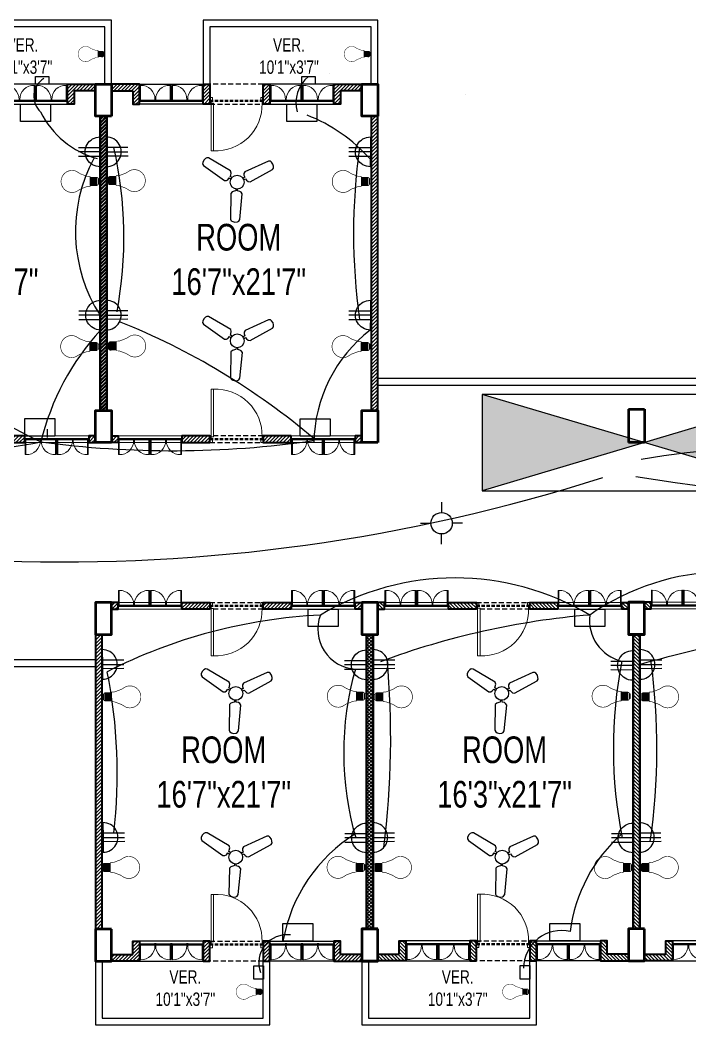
# Model space of a CAD drawing. Header units: inches. Extents: x -20263 to 10253, y -4567 to 3195.
# Drawn here: x -6129 to -5626, y -1545 to -791 of the extents above; entities that cross this region are included whole.
import ezdxf

# ---------------------------------------------------------------- set-up
doc = ezdxf.new("R2010")
doc.units = ezdxf.units.IN
doc.header["$MEASUREMENT"] = 0
doc.linetypes.add('DASHED2', pattern=[0.375, 0.25, -0.125])
for name, color, linetype, lineweight in [('A-TEXT', 7, 'Continuous', 5), ('ar-DOOR-WOOD', 44, 'Continuous', 0), ('column', 1, 'Continuous', 50), ("ele legend-8'", 53, 'Continuous', 25), ('Main Wall', 250, 'Continuous', 13), ('WALL_SEC_', 170, 'Continuous', 25)]:
    doc.layers.add(name, color=color, linetype=linetype, lineweight=lineweight)
doc.layers.add('conduit', color=160, linetype='Continuous')
doc.layers.add('hatch brick', color=32, linetype='Continuous', lineweight=0, transparency=0.4)
doc.styles.add('SIMPLE', font='romantic.ttf')
doc.styles.get("Standard").update_dxf_attribs({"font": 'arial.ttf'})
doc.dimstyles.get("Standard").update_dxf_attribs({"dimtxt": 0.18, "dimasz": 0.18, "dimexe": 0.18, "dimexo": 0.0625, "dimgap": 0.09, "dimtad": 0, "dimtih": 1, "dimtoh": 1, "dimdec": 4, "dimzin": 0, "dimdsep": 46, "dimtxsty": 'Standard', "dimcen": 0.09, "dimadec": 0, "dimazin": 0, "dimtfac": 1, "dimtdec": 4, "dimtofl": 0, "dimtmove": 0, "dimatfit": 3, "dimfxl": 1, "dimtolj": 1, "dimtzin": 0, "dimarcsym": 0})
pattern_1 = [(45, (-61064.2035, -20186.9232), (-1.325825215, 1.325825215), [])]
pattern_2 = [(45, (-1504362.0648, -134073.2052), (-1.3258252147, 1.3258252147), [])]

# ---------------------------------------------------------------- blocks, each defined once
blk = doc.blocks.new('DOOR_45')
at = {"layer": 'ar-DOOR-WOOD'}
for p, q in [((-11008.75, 15426.44), (-11008.75, 15424.44)), ((-10968.75, 15426.44), (-11008.75, 15426.44)), ((-10968.75, 15427.44), (-10963.75, 15427.44)), ((-10968.75, 15427.44), (-10968.75, 15426.44)), ((-10968.75, 15424.44), (-10968.75, 15426.44)), ((-10968.75, 15426.44), (-10966.75, 15426.44)), ((-10966.75, 15426.44), (-10966.75, 15425.44)), ((-10963.75, 15427.44), (-10963.75, 15425.44)), ((-11008.75, 15424.44), (-10968.75, 15424.44)), ((-10966.75, 15425.44), (-10963.75, 15425.44)), ((-10968.75, 15382.44), (-10968.75, 15383.44)), ((-10968.75, 15383.44), (-10966.75, 15383.44)), ((-10966.75, 15384.44), (-10963.75, 15384.44)), ((-10966.75, 15383.44), (-10966.75, 15384.44)), ((-10963.75, 15382.44), (-10963.75, 15384.44)), ((-10968.75, 15382.44), (-10963.75, 15382.44))]:
    blk.add_line(p, q, dxfattribs=at)
for points in [[(-10968.75, 15426.44), (-11008.75, 15426.44), (-11008.75, 15424.44), (-10968.75, 15424.44)], [(-10963.75, 15427.44), (-10968.75, 15427.44), (-10968.75, 15426.44), (-10966.75, 15426.44), (-10966.75, 15425.44), (-10963.75, 15425.44)], [(-10968.75, 15383.44), (-10968.75, 15382.44), (-10963.75, 15382.44), (-10963.75, 15384.44), (-10966.75, 15384.44), (-10966.75, 15383.44)]]:
    blk.add_lwpolyline(points, close=True, dxfattribs=at)
blk.add_arc((-10969.89, 15422.35), 38.92, 176.90834, 271.67702, dxfattribs=at)
blk = doc.blocks.new('DOOR_40')
at = {"layer": 'ar-DOOR-WOOD'}
for p, q in [((-11029.1, 15421.4), (-11064.1, 15421.4)), ((-11064.1, 15421.4), (-11064.1, 15419.4)), ((-11064.1, 15419.4), (-11029.1, 15419.4)), ((-11029.1, 15422.4), (-11024.1, 15422.4)), ((-11029.1, 15422.4), (-11029.1, 15421.4)), ((-11029.1, 15419.4), (-11029.1, 15421.4)), ((-11029.1, 15421.4), (-11027.1, 15421.4)), ((-11027.1, 15421.4), (-11027.1, 15420.4)), ((-11027.1, 15420.4), (-11024.1, 15420.4)), ((-11024.1, 15422.4), (-11024.1, 15420.4)), ((-11029.1, 15383.4), (-11027.1, 15383.4)), ((-11029.1, 15382.4), (-11029.1, 15383.4)), ((-11029.1, 15382.4), (-11024.1, 15382.4)), ((-11027.1, 15383.4), (-11027.1, 15384.4)), ((-11027.1, 15384.4), (-11024.1, 15384.4)), ((-11024.1, 15382.4), (-11024.1, 15384.4))]:
    blk.add_line(p, q, dxfattribs=at)
blk.add_arc((-11029.4, 15418.2), 34.8, 178.03, 270.3561, dxfattribs=at)
blk = doc.blocks.new('room 1')
h = blk.add_hatch()
h.set_pattern_fill('ANSI31', color=256, scale=15)
h.paths.add_polyline_path([(1498318.01, 133229.01), (1498318.01, 133219.01), (1498323.01, 133219.01), (1498323.01, 133234.01), (1498302.01, 133234.01), (1498302.01, 133229.01), (1498302.01, 133229.01)])
h = blk.add_hatch()
h.set_pattern_fill('ANSI31', color=256, scale=15)
h.paths.add_polyline_path([(1498474.01, 133229.01), (1498474.01, 133219.01), (1498469.01, 133219.01), (1498469.01, 133234.01), (1498490.01, 133234.01), (1498490.01, 133229.01), (1498490.01, 133229.01)])
at = {"layer": 'hatch brick'}
h = blk.add_hatch(dxfattribs=at)
h.set_pattern_fill('ANSI31', color=256, scale=15)
h.set_pattern_definition([(45, (69, 2), (-1.3258252147, 1.3258252147), [])])
h.paths.add_polyline_path([(1498376.01, 133234.01), (1498376.01, 133219.01), (1498376.01, 133219.01), (1498371.01, 133219.01), (1498371.01, 133234.01)])
h = blk.add_hatch(dxfattribs=at)
h.set_pattern_fill('ANSI31', color=256, scale=15)
h.set_pattern_definition([(45, (114, 2), (-1.3258252147, 1.3258252147), [])])
h.paths.add_polyline_path([(1498421.01, 133234.01), (1498421.01, 133219.01), (1498421.01, 133219.01), (1498416.01, 133219.01), (1498416.01, 133234.01)])
h = blk.add_hatch(dxfattribs=at)
h.set_pattern_fill('ANSI31', color=256, scale=15)
h.paths.add_polyline_path([(1498298.51, 132989.01), (1498293.51, 132989.01), (1498293.51, 133210.01), (1498298.51, 133210.01)])
h = blk.add_hatch(dxfattribs=at)
h.set_pattern_fill('ANSI31', color=256, scale=15)
h.paths.add_polyline_path([(1498493.51, 132989.01), (1498498.51, 132989.01), (1498498.51, 133210.01), (1498493.51, 133210.01)])
h = blk.add_hatch(dxfattribs=at)
h.set_pattern_fill('ANSI31', color=256, scale=15)
h.set_pattern_definition([(45, (-14.5, 0), (-1.3258252147, 1.3258252147), [])])
h.paths.add_polyline_path([(1498302.01, 132970.01), (1498307.01, 132970.01), (1498307.01, 132965.01), (1498302.01, 132965.01)])
h = blk.add_hatch(dxfattribs=at)
h.set_pattern_fill('ANSI31', color=256, scale=15)
h.set_pattern_definition([(45, (-5, -252), (-1.3258252147, 1.3258252147), [])])
h.paths.add_polyline_path([(1498376.01, 132970.01), (1498355.01, 132970.01), (1498355.01, 132965.01), (1498376.01, 132965.01)])
h = blk.add_hatch(dxfattribs=at)
h.set_pattern_fill('ANSI31', color=256, scale=15)
h.set_pattern_definition([(45, (1.2113, 4e-09), (-1.3258252147, 1.3258252147), [])])
h.paths.add_polyline_path([(1498437.01, 132970.01), (1498416.01, 132970.01), (1498416.01, 132965.01), (1498437.01, 132965.01)])
h = blk.add_hatch(dxfattribs=at)
h.set_pattern_fill('ANSI31', color=256, scale=15)
h.paths.add_polyline_path([(1498490.01, 132970.01), (1498485.01, 132970.01), (1498485.01, 132965.01), (1498490.01, 132965.01)])
for points in [[(1498323.01, 133234.01), (1498371.01, 133234.01), (1498371.01, 133219.01), (1498323.01, 133219.01)], [(1498469.01, 133234.01), (1498421.01, 133234.01), (1498421.01, 133219.01), (1498469.01, 133219.01)]]:
    blk.add_lwpolyline(points, close=True)
at = {"linetype": 'DASHED2', "ltscale": 15}
for points in [[(1498376.01, 133219.01), (1498416.01, 133219.01), (1498416.01, 133234.01), (1498376.01, 133234.01)], [(1498376.01, 132965.01), (1498416.01, 132965.01), (1498416.01, 132970.01), (1498376.01, 132970.01)]]:
    blk.add_lwpolyline(points, close=True, dxfattribs=at)
at = {"layer": 'Main Wall', "color": 1, "lineweight": 50}
for points in [[(1498302.01, 133210.01), (1498290.01, 133210.01), (1498290.01, 133234.01), (1498302.01, 133234.01), (1498302.01, 133210.01)], [(1498502.01, 133210.01), (1498490.01, 133210.01), (1498490.01, 133234.01), (1498502.01, 133234.01), (1498502.01, 133210.01)], [(1498302.01, 132965.01), (1498290.01, 132965.01), (1498290.01, 132989.01), (1498302.01, 132989.01), (1498302.01, 132965.01)], [(1498502.01, 132965.01), (1498490.01, 132965.01), (1498490.01, 132989.01), (1498502.01, 132989.01), (1498502.01, 132965.01)]]:
    blk.add_lwpolyline(points, dxfattribs=at)
at = {"layer": 'Main Wall', "lineweight": 35}
for points in [[(1498318.01, 133229.01), (1498318.01, 133219.01), (1498323.01, 133219.01), (1498323.01, 133234.01), (1498302.01, 133234.01), (1498302.01, 133229.01), (1498302.01, 133229.01), (1498302.01, 133229.01), (1498318.01, 133229.01)], [(1498474.01, 133229.01), (1498474.01, 133219.01), (1498469.01, 133219.01), (1498469.01, 133234.01), (1498490.01, 133234.01), (1498490.01, 133229.01), (1498490.01, 133229.01), (1498490.01, 133229.01), (1498474.01, 133229.01)], [(1498376.01, 132970.01), (1498376.01, 132970.01), (1498355.01, 132970.01), (1498355.01, 132965.01), (1498376.01, 132965.01), (1498376.01, 132970.01)]]:
    blk.add_lwpolyline(points, dxfattribs=at)
for points in [[(1498376.01, 133234.01), (1498376.01, 133219.01), (1498376.01, 133219.01), (1498376.01, 133219.01), (1498371.01, 133219.01), (1498371.01, 133234.01)], [(1498421.01, 133234.01), (1498421.01, 133219.01), (1498421.01, 133219.01), (1498421.01, 133219.01), (1498416.01, 133219.01), (1498416.01, 133234.01)], [(1498298.51, 132989.01), (1498293.51, 132989.01), (1498293.51, 133210.01), (1498298.51, 133210.01)], [(1498493.51, 132989.01), (1498498.51, 132989.01), (1498498.51, 133210.01), (1498493.51, 133210.01)], [(1498302.01, 132970.01), (1498307.01, 132970.01), (1498307.01, 132965.01), (1498302.01, 132965.01)], [(1498437.01, 132970.01), (1498416.01, 132970.01), (1498416.01, 132965.01), (1498437.01, 132965.01)], [(1498490.01, 132970.01), (1498485.01, 132970.01), (1498485.01, 132965.01), (1498490.01, 132965.01)]]:
    blk.add_lwpolyline(points, close=True, dxfattribs=at)
at = {"layer": 'Main Wall', "color": 150}
for points in [[(1498371.01, 133221.01), (1498323.61, 133221.01), (1498323.61, 133222.01), (1498371.01, 133222.01)], [(1498371.01, 133221.01), (1498323.61, 133221.01), (1498323.61, 133221.51), (1498371.01, 133221.51)], [(1498421.01, 133221.01), (1498468.41, 133221.01), (1498468.41, 133222.01), (1498421.01, 133222.01)], [(1498421.01, 133221.01), (1498468.41, 133221.01), (1498468.41, 133221.51), (1498421.01, 133221.51)], [(1498307.01, 132968.01), (1498354.41, 132968.01), (1498354.41, 132967.01), (1498307.01, 132967.01)], [(1498307.01, 132968.01), (1498354.41, 132968.01), (1498354.41, 132967.51), (1498307.01, 132967.51)], [(1498437.61, 132968.01), (1498484.41, 132968.01), (1498484.41, 132967.01), (1498437.61, 132967.01)], [(1498437.61, 132968.01), (1498484.41, 132968.01), (1498484.41, 132967.51), (1498437.61, 132967.51)]]:
    blk.add_lwpolyline(points, close=True, dxfattribs=at)
at = {"layer": 'Main Wall', "color": 150, "linetype": 'DASHED2', "ltscale": 10}
for points in [[(1498376.01, 133222.01), (1498416.01, 133222.01), (1498416.01, 133221.01), (1498376.01, 133221.01)], [(1498376.01, 133222.01), (1498416.01, 133222.01), (1498416.01, 133221.51), (1498376.01, 133221.51)], [(1498376.01, 132968.01), (1498416.01, 132968.01), (1498416.01, 132967.01), (1498376.01, 132967.01)], [(1498376.01, 132968.01), (1498416.01, 132968.01), (1498416.01, 132967.51), (1498376.01, 132967.51)]]:
    blk.add_lwpolyline(points, close=True, dxfattribs=at)
at = {"layer": 'Main Wall'}
for points in [[(1498307.01, 132965.01), (1498355.01, 132965.01), (1498355.01, 132970.01), (1498307.01, 132970.01)], [(1498437.01, 132965.01), (1498485.01, 132965.01), (1498485.01, 132970.01), (1498437.01, 132970.01)]]:
    blk.add_lwpolyline(points, close=True, dxfattribs=at)
at = {"layer": 'Main Wall', "extrusion": (0, 0, -1)}
for name, p, xscale, yscale, zscale, rotation in [('DOOR_40', (-1502949.75, 129913.77), 0.2999999999999545, 0.2999999999999545, -0.2999999999999545, 270), ('DOOR_40', (-1502973.75, 129913.77), 0.2999999999999545, 0.2999999999999545, -0.2999999999999545, 270), ('DOOR_40', (-1493818.28, 129913.77), -0.2999999999999545, 0.2999999999999545, -0.2999999999999545, 90), ('DOOR_40', (-1493842.28, 129913.77), -0.2999999999999545, 0.2999999999999545, -0.2999999999999545, 90), ('DOOR_45', (-1512089.3, 142969.57), -0.8888888888889142, 0.8888888888889142, -0.8888888888889142, 270), ('DOOR_45', (-1512089.3, 123219.46), 0.8888888888889142, 0.8888888888889142, -0.8888888888889142, 270), ('DOOR_40', (-1493704.28, 136275.25), 0.2999999999999545, 0.2999999999999545, -0.2999999999999545, 90), ('DOOR_40', (-1493728.28, 136275.25), 0.2999999999999545, 0.2999999999999545, -0.2999999999999545, 90), ('DOOR_40', (-1493834.28, 136275.25), 0.2999999999999545, 0.2999999999999545, -0.2999999999999545, 90), ('DOOR_40', (-1493858.28, 136275.25), 0.2999999999999545, 0.2999999999999545, -0.2999999999999545, 90)]:
    blk.add_blockref(name, p, dxfattribs=dict(at, xscale=xscale, yscale=yscale, zscale=zscale, rotation=rotation))
at = {"layer": 'Main Wall'}
for p, xscale, yscale, zscale, rotation in [((1493720.28, 129913.77), 0.2999999999999545, 0.2999999999999545, 0.2999999999999545, 270), ((1493744.28, 129913.77), 0.2999999999999545, 0.2999999999999545, 0.2999999999999545, 270), ((1503047.75, 129913.77), -0.2999999999999545, 0.2999999999999545, 0.2999999999999546, 90), ((1503071.75, 129913.77), -0.2999999999999545, 0.2999999999999545, 0.2999999999999546, 90), ((1502933.75, 136275.25), 0.2999999999999546, 0.2999999999999546, 0.2999999999999546, 90), ((1502957.75, 136275.25), 0.2999999999999546, 0.2999999999999546, 0.2999999999999546, 90), ((1503063.75, 136275.25), 0.2999999999999546, 0.2999999999999546, 0.2999999999999546, 90), ((1503087.75, 136275.25), 0.2999999999999546, 0.2999999999999546, 0.2999999999999546, 90)]:
    blk.add_blockref('DOOR_40', p, dxfattribs=dict(at, xscale=xscale, yscale=yscale, zscale=zscale, rotation=rotation))
blk = doc.blocks.new('LED')
for p, q in [((-12.1, -25.6), (11.9, -25.6)), ((-11.6, -7.7), (11.7, -7.7)), ((-11.6, -11), (11.7, -9.6)), ((-11.6, -13.3), (11.7, -11.8)), ((-11.5, -15.5), (11.8, -14.1)), ((-11.3, -17.8), (11.9, -16.3)), ((-11.2, -20), (12.1, -18.6)), ((-11.2, -22.2), (12.1, -20.8)), ((-11.2, -24.5), (12.1, -23.1))]:
    blk.add_line(p, q)
at = {"lineweight": 9}
blk.add_line((7.8, -3.1), (-7.8, -3.1), dxfattribs=at)
for points, const_width in [([(5.3, 0), (5.4, 0), (5.7, 0), (6.1, -0.1), (6.6, -0.3), (7, -0.6), (7.2, -0.9), (7.4, -1.2), (7.5, -1.5), (7.7, -2), (7.7, -2.5), (7.8, -3.1), (7.7, -2.5), (7.7, -2), (7.5, -1.5), (7.4, -1.2), (7.2, -0.9), (7, -0.6), (6.6, -0.3), (6.1, -0.1), (5.7, 0), (5.4, 0), (5.3, 0), (-5.3, 0), (-5.4, 0), (-5.5, 0), (-5.8, 0), (-6.1, -0.1), (-6.4, -0.2), (-6.7, -0.5), (-7, -0.7), (-7.3, -1.1), (-7.6, -1.7), (-7.7, -2.3), (-7.8, -3.1), (-7.8, -3.1), (-7.9, -3.2), (-8.1, -3.2), (-8.3, -3.3), (-8.9, -3.6), (-9.6, -4.1), (-10.3, -4.7), (-11, -5.4), (-11.2, -5.9), (-11.4, -6.4), (-11.6, -7), (-11.6, -7.7), (-12.2, -7.7), (-12.1, -26)], 2), ([(-5.3, 0), (-5.4, 0), (-5.5, 0), (-5.8, 0), (-6.1, -0.1), (-6.4, -0.2), (-6.7, -0.5), (-7, -0.7), (-7.3, -1.1), (-7.6, -1.7), (-7.7, -2.3), (-7.8, -3.1)], 1), ([(-0.1, -111.1), (-0.2, -111.1), (-1, -111.1), (-1.8, -111.1), (-2.6, -111.1), (-3.4, -111), (-4.2, -110.9), (-5, -110.8), (-5.8, -110.6), (-6.6, -110.5), (-7.4, -110.3), (-8.1, -110.1), (-8.9, -109.9), (-9.6, -109.7), (-10.4, -109.5), (-11.1, -109.2), (-11.8, -108.9), (-12.5, -108.7), (-13.2, -108.3), (-13.9, -108), (-14.6, -107.7), (-15.3, -107.3), (-16, -106.9), (-16.6, -106.6), (-17.3, -106.2), (-17.9, -105.7), (-18.5, -105.3), (-19.2, -104.8), (-19.8, -104.4), (-20.4, -103.9), (-20.9, -103.4), (-21.5, -102.9), (-22.1, -102.4), (-22.6, -101.9), (-23.1, -101.3), (-23.7, -100.8), (-24.2, -100.2), (-24.6, -99.6), (-25.1, -99), (-25.6, -98.4), (-26, -97.8), (-26.5, -97.2), (-26.9, -96.5), (-27.3, -95.9), (-27.7, -95.2), (-28.1, -94.6), (-28.4, -93.9), (-28.8, -93.2), (-29.1, -92.5), (-29.4, -91.8), (-29.7, -91.1), (-30, -90.4), (-30.2, -89.6), (-30.5, -88.9), (-30.7, -88.1), (-30.9, -87.4), (-31.1, -86.6), (-31.2, -85.9), (-31.4, -85.1), (-31.5, -84.3), (-31.6, -83.5), (-31.7, -82.7), (-31.8, -81.9), (-31.8, -81.1), (-31.9, -80.3), (-31.9, -79.5), (-31.9, -78.2), (-31.8, -77), (-31.7, -75.8), (-31.5, -74.6), (-31.3, -73.4), (-31.1, -72.2), (-30.8, -71.1), (-30.4, -69.9), (-30, -68.8), (-29.6, -67.7), (-29.2, -66.6), (-22.1, -55), (-14.6, -35.3), (-14.1, -29.7), (-14.1, -27.1), (-12.1, -25.6)], 1.8), ([(-0.1, -111.1), (0, -111.1), (0.8, -111.1), (1.6, -111.1), (2.5, -111.1), (3.3, -111), (4, -110.9), (4.8, -110.8), (5.6, -110.6), (6.4, -110.5), (7.2, -110.3), (7.9, -110.1), (8.7, -109.9), (9.4, -109.7), (10.2, -109.5), (10.9, -109.2), (11.6, -108.9), (12.3, -108.7), (13, -108.3), (13.7, -108), (14.4, -107.7), (15.1, -107.3), (15.8, -106.9), (16.4, -106.6), (17.1, -106.2), (17.7, -105.7), (18.3, -105.3), (19, -104.8), (19.6, -104.4), (20.2, -103.9), (20.7, -103.4), (21.3, -102.9), (21.9, -102.4), (22.4, -101.9), (22.9, -101.3), (23.5, -100.8), (24, -100.2), (24.5, -99.6), (24.9, -99), (25.4, -98.4), (25.8, -97.8), (26.3, -97.2), (26.7, -96.5), (27.1, -95.9), (27.5, -95.2), (27.9, -94.6), (28.2, -93.9), (28.6, -93.2), (28.9, -92.5), (29.2, -91.8), (29.5, -91.1), (29.8, -90.4), (30, -89.6), (30.3, -88.9), (30.5, -88.1), (30.7, -87.4), (30.9, -86.6), (31, -85.9), (31.2, -85.1), (31.3, -84.3), (31.4, -83.5), (31.5, -82.7), (31.6, -81.9), (31.6, -81.1), (31.7, -80.3), (31.7, -79.5), (31.7, -78.2), (31.6, -77), (31.5, -75.8), (31.3, -74.6), (31.1, -73.4), (30.9, -72.2), (30.6, -71.1), (30.2, -69.9), (29.9, -68.8), (29.4, -67.7), (29, -66.6), (21.9, -55), (14.4, -35.3), (13.9, -29.7), (13.9, -27.1), (11.9, -25.6)], 1.8), ([(11.9, -26.1), (11.9, -7.7), (11.7, -7.7), (11.6, -7), (11.4, -6.4), (11.2, -5.9), (11, -5.4), (10.3, -4.7), (9.6, -4.1), (8.9, -3.6), (8.3, -3.3), (7.9, -3.2), (7.8, -3.1), (7.8, -3.1)], 2)]:
    blk.add_lwpolyline(points, dxfattribs=dict(const_width=const_width))
at = {"color": 7, "lineweight": 20}
blk.add_open_spline([(-9.8, -25.6), (-9.8, -25.6), (9.4, -25.6), (9.4, -25.6)], degree=3, dxfattribs=at)
blk = doc.blocks.new('6')
at = {"color": 7}
for p, q in [((3268, -2243), (3260, -2275)), ((3260, -2275), (3351, -2687)), ((3285, -2228), (3268, -2243)), ((3322, -2211), (3285, -2228)), ((3359, -2211), (3322, -2211)), ((3387, -2215), (3359, -2211)), ((3407, -2236), (3387, -2215)), ((3533, -2638), (3407, -2236)), ((3351, -2687), (3378, -2709)), ((3378, -2709), (3403, -2714)), ((3403, -2714), (3440, -2709)), ((3440, -2709), (3450, -2742)), ((3468, -2701), (3489, -2690)), ((3477, -2735), (3468, -2701)), ((3489, -2690), (3518, -2669)), ((3518, -2669), (3533, -2638)), ((3291, -2913), (3005, -3223)), ((3325, -2910), (3291, -2913)), ((3357, -2925), (3325, -2910)), ((3378, -2938), (3357, -2925)), ((3403, -2913), (3378, -2938)), ((3399, -2958), (3423, -2933)), ((3422, -2988), (3399, -2958)), ((3594, -2888), (3628, -2897)), ((3635, -2869), (3601, -2861)), ((3628, -2897), (3627, -2922)), ((3627, -2922), (3631, -2958)), ((3631, -2958), (3650, -2985)), ((3649, -2835), (3635, -2869)), ((3666, -2816), (3649, -2835)), ((3699, -2804), (3666, -2816)), ((4101, -2931), (3699, -2804)), ((4124, -2954), (4101, -2931)), ((4129, -2976), (4124, -2954)), ((3113, -3331), (3424, -3046)), ((3429, -3011), (3422, -2988)), ((3424, -3046), (3429, -3011)), ((3650, -2985), (4061, -3078)), ((4061, -3078), (4089, -3071)), ((4089, -3071), (4107, -3048)), ((4107, -3048), (4125, -3016)), ((4125, -3016), (4129, -2976)), ((3005, -3223), (2997, -3251)), ((2997, -3251), (3008, -3278)), ((3008, -3278), (3026, -3309)), ((3026, -3309), (3059, -3333)), ((3059, -3333), (3081, -3340)), ((3081, -3340), (3113, -3331))]:
    blk.add_line(p, q, dxfattribs=at)
blk.add_circle((3491, -2846), 113, dxfattribs=at)
blk = doc.blocks.new('3 pin')
at = {"layer": 'WALL_SEC_', "color": 3, "lineweight": 25}
for p, q in [((10035.5, 6358.5), (10035.5, 6351.5)), ((10045.69, 6353.52), (10035.5, 6353.52)), ((10035.5, 6351.5), (10035.5, 6344.5)), ((10035.5, 6351.5), (10045.69, 6351.5)), ((10045.69, 6349.48), (10035.5, 6349.48))]:
    blk.add_line(p, q, dxfattribs=at)
blk.add_arc((10035.5, 6351.5), 7, 270, 90, dxfattribs=at)
blk = doc.blocks.new('*D268')
at = {"layer": 'conduit', "color": 0, "lineweight": -2, "transparency": 16777216}
for p, q in [((-6318.17, -1095.63), (-6318.17, -1104.44)), ((-6108.17, -1098.13), (-6108.17, -1104.44)), ((-6315.67, -1103.19), (-6110.67, -1103.19))]:
    blk.add_line(p, q, dxfattribs=at)
at = {"layer": 'conduit', "color": 0, "transparency": 16777216}
for points in [[(-6315.67, -1102.78), (-6315.67, -1103.61), (-6318.17, -1103.19)], [(-6110.67, -1102.78), (-6110.67, -1103.61), (-6108.17, -1103.19)]]:
    blk.add_solid(points, dxfattribs=at)
at = {"layer": 'Defpoints', "color": 0, "transparency": 16777216}
for p in [(-6318.17, -1095), (-6108.17, -1097.5), (-6108.17, -1103.19)]:
    blk.add_point(p, dxfattribs=at)
at = {"layer": 'conduit', "color": 0, "transparency": 16777216, "insert": (-6213.17, -1101.29), "char_height": 2.5, "attachment_point": 5}
blk.add_mtext('210', dxfattribs=at)

msp = doc.modelspace()

# ---------------------------------------------------------------- hatches: boundary and pattern name
at = {"true_color": 0x000000}
h = msp.add_hatch(dxfattribs=at)
h.set_pattern_fill('ANSI31', color=18, scale=15)
h.set_pattern_definition(pattern_2)
h.paths.add_polyline_path([(-6044.052, -844.192), (-6044.052, -854.192), (-6039.052, -854.192), (-6039.052, -839.192), (-6060.052, -839.192), (-6060.052, -844.192), (-6060.052, -844.192)])
h = msp.add_hatch(dxfattribs=at)
h.set_pattern_fill('ANSI31', color=18, scale=15)
h.set_pattern_definition(pattern_2)
h.paths.add_polyline_path([(-5888.052, -844.192), (-5888.052, -854.192), (-5893.052, -854.192), (-5893.052, -839.192), (-5872.052, -839.192), (-5872.052, -844.192), (-5872.052, -844.192)])
h = msp.add_hatch(dxfattribs=at)
h.set_pattern_fill('ANSI31', color=18, scale=15)
h.set_pattern_definition(pattern_1)
h.paths.add_polyline_path([(-6044.052, -1492.067), (-6044.052, -1482.067), (-6039.052, -1482.067), (-6039.052, -1497.067), (-6060.052, -1497.067), (-6060.052, -1492.067), (-6060.052, -1492.067)])
h = msp.add_hatch(dxfattribs=at)
h.set_pattern_fill('ANSI31', color=18, scale=15)
h.set_pattern_definition(pattern_1)
h.paths.add_polyline_path([(-5888.052, -1492.067), (-5888.052, -1482.067), (-5893.052, -1482.067), (-5893.052, -1497.067), (-5872.052, -1497.067), (-5872.052, -1492.067), (-5872.052, -1492.067)])
at = {"layer": 'hatch brick', "true_color": 0x000000}
h = msp.add_hatch(dxfattribs=at)
h.set_pattern_fill('ANSI31', color=18, scale=15)
h.set_pattern_definition([(45, (-1504293.0648, -134071.2052), (-1.3258252147, 1.3258252147), [])])
h.paths.add_polyline_path([(-5986.052, -839.192), (-5986.052, -854.192), (-5986.052, -854.192), (-5991.052, -854.192), (-5991.052, -839.192)])
h = msp.add_hatch(dxfattribs=at)
h.set_pattern_fill('ANSI31', color=18, scale=15)
h.set_pattern_definition([(45, (-1504248.0648, -134071.2052), (-1.3258252147, 1.3258252147), [])])
h.paths.add_polyline_path([(-5941.052, -839.192), (-5941.052, -854.192), (-5941.052, -854.192), (-5946.052, -854.192), (-5946.052, -839.192)])
h = msp.add_hatch(dxfattribs=at)
h.set_pattern_fill('ANSI31', color=18, scale=15)
h.set_pattern_definition(pattern_2)
h.paths.add_polyline_path([(-6063.552, -1084.192), (-6068.552, -1084.192), (-6068.552, -863.192), (-6063.552, -863.192)])
h = msp.add_hatch(dxfattribs=at)
h.set_pattern_fill('ANSI31', color=18, scale=15)
h.set_pattern_definition([(45, (-1504358.5648, -134073.2052), (-1.3258252147, 1.3258252147), [])])
h.paths.add_polyline_path([(-5865.052, -1084.192), (-5860.052, -1084.192), (-5860.052, -863.192), (-5865.052, -863.192)])
h = msp.add_hatch(dxfattribs=at)
h.set_pattern_fill('ANSI31', color=18, scale=15)
h.set_pattern_definition([(45, (-1504376.5648, -134073.2052), (-1.3258252147, 1.3258252147), [])])
h.paths.add_polyline_path([(-6060.052, -1103.192), (-6055.052, -1103.192), (-6055.052, -1108.192), (-6060.052, -1108.192)])
h = msp.add_hatch(dxfattribs=at)
h.set_pattern_fill('ANSI31', color=18, scale=15)
h.set_pattern_definition([(45, (-1504367.0648, -134325.2052), (-1.3258252147, 1.3258252147), [])])
h.paths.add_polyline_path([(-5986.052, -1103.192), (-6007.052, -1103.192), (-6007.052, -1108.192), (-5986.052, -1108.192)])
h = msp.add_hatch(dxfattribs=at)
h.set_pattern_fill('ANSI31', color=18, scale=15)
h.set_pattern_definition([(45, (-1504360.8535, -134073.2052), (-1.3258252147, 1.3258252147), [])])
h.paths.add_polyline_path([(-5925.052, -1103.192), (-5946.052, -1103.192), (-5946.052, -1108.192), (-5925.052, -1108.192)])
h = msp.add_hatch(dxfattribs=at)
h.set_pattern_fill('ANSI31', color=18, scale=15)
h.set_pattern_definition(pattern_2)
h.paths.add_polyline_path([(-5872.052, -1103.192), (-5877.052, -1103.192), (-5877.052, -1108.192), (-5872.052, -1108.192)])
h = msp.add_hatch(dxfattribs=at)
h.set_pattern_fill('ANSI31', color=18, scale=15)
h.set_pattern_definition([(45, (-61078.7035, -20186.9232), (-1.325825215, 1.325825215), [])])
h.paths.add_polyline_path([(-6060.052, -1233.067), (-6055.052, -1233.067), (-6055.052, -1228.067), (-6060.052, -1228.067)])
h = msp.add_hatch(dxfattribs=at)
h.set_pattern_fill('ANSI31', color=18, scale=15)
h.set_pattern_definition([(45, (-61069.2035, -20438.9232), (-1.325825215, 1.325825215), [])])
h.paths.add_polyline_path([(-5986.052, -1233.067), (-6007.052, -1233.067), (-6007.052, -1228.067), (-5986.052, -1228.067)])
h = msp.add_hatch(dxfattribs=at)
h.set_pattern_fill('ANSI31', color=18, scale=15)
h.set_pattern_definition([(45, (-61062.9922, -20186.9232), (-1.325825215, 1.325825215), [])])
h.paths.add_polyline_path([(-5925.052, -1233.067), (-5946.052, -1233.067), (-5946.052, -1228.067), (-5925.052, -1228.067)])
h = msp.add_hatch(dxfattribs=at)
h.set_pattern_fill('ANSI31', color=18, scale=15)
h.set_pattern_definition(pattern_1)
h.paths.add_polyline_path([(-5872.052, -1233.067), (-5877.052, -1233.067), (-5877.052, -1228.067), (-5872.052, -1228.067)])
h = msp.add_hatch(dxfattribs=at)
h.set_pattern_fill('ANSI31', color=18, scale=15)
h.set_pattern_definition([(45, (-61067.7035, -20186.9232), (-1.325825215, 1.325825215), [])])
h.paths.add_polyline_path([(-6067.052, -1252.067), (-6072.052, -1252.067), (-6072.052, -1473.067), (-6067.052, -1473.067)])
h = msp.add_hatch(dxfattribs=at)
h.set_pattern_fill('ANSI31', color=18, scale=15)
h.set_pattern_definition(pattern_1)
h.paths.add_polyline_path([(-5868.552, -1252.067), (-5863.552, -1252.067), (-5863.552, -1473.067), (-5868.552, -1473.067)])
h = msp.add_hatch(dxfattribs=at)
h.set_pattern_fill('ANSI31', color=18, scale=15)
h.set_pattern_definition([(45, (-60995.2035, -20184.9232), (-1.325825215, 1.325825215), [])])
h.paths.add_polyline_path([(-5986.052, -1497.067), (-5986.052, -1482.067), (-5986.052, -1482.067), (-5991.052, -1482.067), (-5991.052, -1497.067)])
h = msp.add_hatch(dxfattribs=at)
h.set_pattern_fill('ANSI31', color=18, scale=15)
h.set_pattern_definition([(45, (-60950.2035, -20184.9232), (-1.325825215, 1.325825215), [])])
h.paths.add_polyline_path([(-5941.052, -1497.067), (-5941.052, -1482.067), (-5941.052, -1482.067), (-5946.052, -1482.067), (-5946.052, -1497.067)])
at = {"layer": 'WALL_SEC_', "lineweight": 25}
h = msp.add_hatch(color=7, dxfattribs=at)
h.dxf.hatch_style = 1
h.paths.add_polyline_path([(-5538.395, -1144.388), (-5538.395, -1071.996), (-5660.052, -1108.192)])
h.paths.add_polyline_path([(-5660.052, -1108.192), (-5781.708, -1071.996), (-5781.708, -1144.388)])

# ---------------------------------------------------------------- linework, layer by layer
at = {"color": 240, "true_color": 0xed1f24}
for p, q in [((-5896.252, -831.23), (-5896.252, -831.23)), ((-5794.107, -847.262), (-5794.107, -847.262))]:
    msp.add_line(p, q, dxfattribs=at)
at = {"color": 30, "true_color": 0xf8991e}
for p, q in [((-5812.256, -1152.905), (-5812.256, -1160.592)), ((-5827.977, -1168.626), (-5820.29, -1168.626)), ((-5796.534, -1168.626), (-5804.222, -1168.626)), ((-5812.256, -1184.347), (-5812.256, -1176.66))]:
    msp.add_line(p, q, dxfattribs=at)
at = {"color": 18, "true_color": 0x000000}
for points in [[(-6060.052, -839.192), (-6060.052, -791.192), (-6191.052, -791.192), (-6191.052, -839.192)], [(-5860.052, -839.192), (-5860.052, -791.192), (-5991.052, -791.192), (-5991.052, -839.192)], [(-6065.052, -839.192), (-6065.052, -796.192), (-6186.052, -796.192), (-6186.052, -839.192)], [(-5865.052, -839.192), (-5865.052, -796.192), (-5986.052, -796.192), (-5986.052, -839.192)], [(-6072.052, -1497.005), (-6072.052, -1545.005), (-5941.052, -1545.005), (-5941.052, -1497.005)], [(-6067.052, -1497.005), (-6067.052, -1540.005), (-5946.052, -1540.005), (-5946.052, -1497.005)], [(-5872.052, -1497.005), (-5872.052, -1545.005), (-5741.052, -1545.005), (-5741.052, -1497.005)], [(-5867.052, -1497.005), (-5867.052, -1540.005), (-5746.052, -1540.005), (-5746.052, -1497.005)]]:
    msp.add_lwpolyline(points, dxfattribs=at)
at = {"color": 116, "true_color": 0x136734}
for points in [[(-6117.052, -833.447), (-6107.093, -833.447), (-6107.093, -839.192), (-6117.052, -839.192)], [(-5917.052, -833.447), (-5907.093, -833.447), (-5907.093, -839.192), (-5917.052, -839.192)], [(-6128.305, -854.192), (-6105.798, -854.192), (-6105.798, -867.276), (-6128.305, -867.276)], [(-5928.305, -854.192), (-5905.798, -854.192), (-5905.798, -867.276), (-5928.305, -867.276)], [(-6124.983, -1090.123), (-6102.476, -1090.123), (-6102.476, -1103.206), (-6124.983, -1103.206)], [(-5918.402, -1090.265), (-5895.895, -1090.265), (-5895.895, -1103.349), (-5918.402, -1103.349)], [(-5912.305, -1233.067), (-5889.798, -1233.067), (-5889.798, -1246.151), (-5912.305, -1246.151)], [(-5712.305, -1233.005), (-5689.798, -1233.005), (-5689.798, -1246.088), (-5712.305, -1246.088)], [(-5931.261, -1469.023), (-5908.754, -1469.023), (-5908.754, -1482.106), (-5931.261, -1482.106)], [(-5730.985, -1468.928), (-5708.478, -1468.928), (-5708.478, -1482.011), (-5730.985, -1482.011)], [(-5953.227, -1500.59), (-5945.995, -1500.59), (-5945.995, -1510.79), (-5953.227, -1510.79)], [(-5753.267, -1500.388), (-5746.035, -1500.388), (-5746.035, -1510.589), (-5753.267, -1510.589)]]:
    msp.add_lwpolyline(points, close=True, dxfattribs=at)
at = {"color": 18, "true_color": 0x000000}
for points in [[(-6039.052, -839.192), (-5991.052, -839.192), (-5991.052, -854.192), (-6039.052, -854.192)], [(-5893.052, -839.192), (-5941.052, -839.192), (-5941.052, -854.192), (-5893.052, -854.192)], [(-5860.052, -1065.192), (-5472.052, -1065.192), (-5472.052, -1060.192), (-5860.052, -1060.192)], [(-6260.052, -1276.005), (-6072.052, -1276.005), (-6072.052, -1271.005), (-6260.052, -1271.005)], [(-6039.052, -1497.067), (-5991.052, -1497.067), (-5991.052, -1482.067), (-6039.052, -1482.067)], [(-5893.052, -1497.067), (-5941.052, -1497.067), (-5941.052, -1482.067), (-5893.052, -1482.067)]]:
    msp.add_lwpolyline(points, close=True, dxfattribs=at)
at = {"color": 18, "linetype": 'DASHED2', "ltscale": 15, "true_color": 0x000000}
for points in [[(-5986.052, -854.192), (-5946.052, -854.192), (-5946.052, -839.192), (-5986.052, -839.192)], [(-5986.052, -1108.192), (-5946.052, -1108.192), (-5946.052, -1103.192), (-5986.052, -1103.192)], [(-5986.052, -1228.067), (-5946.052, -1228.067), (-5946.052, -1233.067), (-5986.052, -1233.067)], [(-5986.052, -1482.067), (-5946.052, -1482.067), (-5946.052, -1497.067), (-5986.052, -1497.067)]]:
    msp.add_lwpolyline(points, close=True, dxfattribs=at)
at = {"color": 30, "true_color": 0xf8991e}
msp.add_circle((-5812.256, -1168.626), 8.034, dxfattribs=at)
at = {"color": 18, "true_color": 0x000000}
for centre, radius, start, end in [((-5289.796, 1228.67), 2392.031, 260.939934, 283.740675), ((-5547.916, -1783.558), 672.488, 53.039132, 99.812578)]:
    msp.add_arc(centre, radius, start, end, dxfattribs=at)
msp.add_arc((-6096.816, 131.336), 1328.99, 248.372011, 287.772581)
at = {"layer": 'column', "color": 18, "ltscale": 2000, "true_color": 0x000000}
for p, q in [((-5672.052, -1083.192), (-5660.052, -1083.192)), ((-5672.052, -1083.192), (-5672.052, -1108.192)), ((-5672.052, -1083.192), (-5660.052, -1083.192)), ((-5672.052, -1083.192), (-5672.052, -1108.192)), ((-5660.052, -1083.192), (-5660.052, -1108.192)), ((-5660.052, -1083.192), (-5660.052, -1108.192)), ((-5660.052, -1108.192), (-5672.052, -1108.192)), ((-5660.052, -1108.192), (-5672.052, -1108.192))]:
    msp.add_line(p, q, dxfattribs=at)
at = {"layer": 'conduit', "color": 18, "true_color": 0x000000}
for centre, radius, start, end in [((-6102.527, -848.444), 15.714, 121.212614, 227.3662), ((-5896.126, -853.28), 25.449, 128.800253, 195.322327), ((-6053.555, -830.918), 66.333, 206.007897, 255.047183), ((-5958.381, -977.925), 123.959, 41.603809, 68.609695), ((-6358.302, -954.322), 307.633, 349.573412, 12.678273), ((-5416.308, -951.339), 462.001, 171.970378, 188.009883), ((-5971.492, -949.863), 115.533, 151.651855, 212.849143), ((-6251.093, -1510.283), 530.816, 49.742518, 68.188951), ((-5560.361, -9.03), 1229.838, 235.28937, 243.294735), ((-5925.048, -1154.081), 193.645, 137.671488, 166.136364), ((-5798.333, -1110.46), 109.86, 127.827233, 178.817401), ((-6219.161, -536.6), 580.919, 260.658992, 280.558854), ((-6013.726, -372.936), 741.309, 262.274427, 278.186225), ((-5597.619, -1385.701), 180.722, 57.700819, 124.912847), ((-5802.111, -1407.222), 197.527, 59.227967, 120.772033), ((-5883.117, -1635.425), 398.425, 92.884948, 116.866416), ((-5875.175, -1248.16), 29.954, 159.162679, 266.711406), ((-5651.929, -1828.18), 592.714, 94.753927, 110.362577), ((-5669.712, -1241.383), 31.579, 172.945031, 256.581592), ((-5117.465, -3293.352), 2091.257, 100.558617, 105.128415), ((-6497.955, -1329.874), 647.525, 352.716603, 5.253817), ((-5340.024, -1337.451), 343.294, 169.025993, 191.297441), ((-6140.604, -1337.54), 489.959, 351.786949, 7.766092), ((-6445.567, -1356.378), 389.949, 353.412794, 11.29459), ((-5656.413, -1340.986), 229.283, 164.071968, 196.134528), ((-5813.262, -1503.235), 119.876, 121.925764, 169.848507), ((-5600.395, -1489.075), 116.13, 131.046276, 173.04099), ((-5928.242, -1498.525), 21.177, 83.025597, 199.774744), ((-5722.371, -1502.499), 28.299, 76.303141, 180.011312)]:
    msp.add_arc(centre, radius, start, end, dxfattribs=at)
at = {"layer": "ele legend-8'", "color": 7, "ltscale": 10}
for p, q in [((-5538.395, -1071.996), (-5781.708, -1144.388)), ((-5538.395, -1144.388), (-5781.708, -1071.996))]:
    msp.add_line(p, q, dxfattribs=at)
at = {"layer": "ele legend-8'", "color": 18, "ltscale": 10, "true_color": 0x000000}
msp.add_lwpolyline([(-5781.708, -1071.996), (-5781.708, -1144.388), (-5538.395, -1144.388), (-5538.395, -1071.996)], close=True, dxfattribs=at)
at = {"layer": 'Main Wall', "color": 1, "lineweight": 50}
for points in [[(-6060.052, -863.192), (-6072.052, -863.192), (-6072.052, -839.192), (-6060.052, -839.192), (-6060.052, -863.192)], [(-5860.052, -863.192), (-5872.052, -863.192), (-5872.052, -839.192), (-5860.052, -839.192), (-5860.052, -863.192)], [(-6060.052, -1108.192), (-6072.052, -1108.192), (-6072.052, -1084.192), (-6060.052, -1084.192), (-6060.052, -1108.192)], [(-5860.052, -1108.192), (-5872.052, -1108.192), (-5872.052, -1084.192), (-5860.052, -1084.192), (-5860.052, -1108.192)], [(-6060.052, -1228.067), (-6072.052, -1228.067), (-6072.052, -1252.067), (-6060.052, -1252.067), (-6060.052, -1228.067)], [(-5860.052, -1228.067), (-5872.052, -1228.067), (-5872.052, -1252.067), (-5860.052, -1252.067), (-5860.052, -1228.067)], [(-6060.052, -1473.067), (-6072.052, -1473.067), (-6072.052, -1497.067), (-6060.052, -1497.067), (-6060.052, -1473.067)], [(-5860.052, -1473.067), (-5872.052, -1473.067), (-5872.052, -1497.067), (-5860.052, -1497.067), (-5860.052, -1473.067)]]:
    msp.add_lwpolyline(points, dxfattribs=at)
at = {"layer": 'Main Wall', "color": 18, "lineweight": 35, "true_color": 0x000000}
for points in [[(-6044.052, -844.192), (-6044.052, -854.192), (-6039.052, -854.192), (-6039.052, -839.192), (-6060.052, -839.192), (-6060.052, -844.192), (-6060.052, -844.192), (-6060.052, -844.192), (-6044.052, -844.192)], [(-5888.052, -844.192), (-5888.052, -854.192), (-5893.052, -854.192), (-5893.052, -839.192), (-5872.052, -839.192), (-5872.052, -844.192), (-5872.052, -844.192), (-5872.052, -844.192), (-5888.052, -844.192)], [(-5986.052, -1103.192), (-5986.052, -1103.192), (-6007.052, -1103.192), (-6007.052, -1108.192), (-5986.052, -1108.192), (-5986.052, -1103.192)], [(-5986.052, -1233.067), (-5986.052, -1233.067), (-6007.052, -1233.067), (-6007.052, -1228.067), (-5986.052, -1228.067), (-5986.052, -1233.067)], [(-6044.052, -1492.067), (-6044.052, -1482.067), (-6039.052, -1482.067), (-6039.052, -1497.067), (-6060.052, -1497.067), (-6060.052, -1492.067), (-6060.052, -1492.067), (-6060.052, -1492.067), (-6044.052, -1492.067)], [(-5888.052, -1492.067), (-5888.052, -1482.067), (-5893.052, -1482.067), (-5893.052, -1497.067), (-5872.052, -1497.067), (-5872.052, -1492.067), (-5872.052, -1492.067), (-5872.052, -1492.067), (-5888.052, -1492.067)]]:
    msp.add_lwpolyline(points, dxfattribs=at)
for points in [[(-5986.052, -839.192), (-5986.052, -854.192), (-5986.052, -854.192), (-5986.052, -854.192), (-5991.052, -854.192), (-5991.052, -839.192)], [(-5941.052, -839.192), (-5941.052, -854.192), (-5941.052, -854.192), (-5941.052, -854.192), (-5946.052, -854.192), (-5946.052, -839.192)], [(-6063.552, -1084.192), (-6068.552, -1084.192), (-6068.552, -863.192), (-6063.552, -863.192)], [(-5865.052, -1084.192), (-5860.052, -1084.192), (-5860.052, -863.192), (-5865.052, -863.192)], [(-6060.052, -1103.192), (-6055.052, -1103.192), (-6055.052, -1108.192), (-6060.052, -1108.192)], [(-5925.052, -1103.192), (-5946.052, -1103.192), (-5946.052, -1108.192), (-5925.052, -1108.192)], [(-5872.052, -1103.192), (-5877.052, -1103.192), (-5877.052, -1108.192), (-5872.052, -1108.192)], [(-6060.052, -1233.067), (-6055.052, -1233.067), (-6055.052, -1228.067), (-6060.052, -1228.067)], [(-5925.052, -1233.067), (-5946.052, -1233.067), (-5946.052, -1228.067), (-5925.052, -1228.067)], [(-5872.052, -1233.067), (-5877.052, -1233.067), (-5877.052, -1228.067), (-5872.052, -1228.067)], [(-6067.052, -1252.067), (-6072.052, -1252.067), (-6072.052, -1473.067), (-6067.052, -1473.067)], [(-5868.552, -1252.067), (-5863.552, -1252.067), (-5863.552, -1473.067), (-5868.552, -1473.067)], [(-5986.052, -1497.067), (-5986.052, -1482.067), (-5986.052, -1482.067), (-5986.052, -1482.067), (-5991.052, -1482.067), (-5991.052, -1497.067)], [(-5941.052, -1497.067), (-5941.052, -1482.067), (-5941.052, -1482.067), (-5941.052, -1482.067), (-5946.052, -1482.067), (-5946.052, -1497.067)]]:
    msp.add_lwpolyline(points, close=True, dxfattribs=at)
at = {"layer": 'Main Wall', "color": 150}
for points in [[(-5991.052, -852.192), (-6038.452, -852.192), (-6038.452, -851.192), (-5991.052, -851.192)], [(-5991.052, -852.192), (-6038.452, -852.192), (-6038.452, -851.692), (-5991.052, -851.692)], [(-5941.052, -852.192), (-5893.652, -852.192), (-5893.652, -851.192), (-5941.052, -851.192)], [(-5941.052, -852.192), (-5893.652, -852.192), (-5893.652, -851.692), (-5941.052, -851.692)], [(-6055.052, -1105.192), (-6007.652, -1105.192), (-6007.652, -1106.192), (-6055.052, -1106.192)], [(-6055.052, -1105.192), (-6007.652, -1105.192), (-6007.652, -1105.692), (-6055.052, -1105.692)], [(-5924.452, -1105.192), (-5877.652, -1105.192), (-5877.652, -1106.192), (-5924.452, -1106.192)], [(-5924.452, -1105.192), (-5877.652, -1105.192), (-5877.652, -1105.692), (-5924.452, -1105.692)], [(-6055.052, -1231.067), (-6007.652, -1231.067), (-6007.652, -1230.067), (-6055.052, -1230.067)], [(-6055.052, -1231.067), (-6007.652, -1231.067), (-6007.652, -1230.567), (-6055.052, -1230.567)], [(-5924.452, -1231.067), (-5877.652, -1231.067), (-5877.652, -1230.067), (-5924.452, -1230.067)], [(-5924.452, -1231.067), (-5877.652, -1231.067), (-5877.652, -1230.567), (-5924.452, -1230.567)], [(-5991.052, -1484.067), (-6038.452, -1484.067), (-6038.452, -1485.067), (-5991.052, -1485.067)], [(-5991.052, -1484.067), (-6038.452, -1484.067), (-6038.452, -1484.567), (-5991.052, -1484.567)], [(-5941.052, -1484.067), (-5893.652, -1484.067), (-5893.652, -1485.067), (-5941.052, -1485.067)], [(-5941.052, -1484.067), (-5893.652, -1484.067), (-5893.652, -1484.567), (-5941.052, -1484.567)]]:
    msp.add_lwpolyline(points, close=True, dxfattribs=at)
at = {"layer": 'Main Wall', "color": 150, "linetype": 'DASHED2', "ltscale": 10}
for points in [[(-5986.052, -851.192), (-5946.052, -851.192), (-5946.052, -852.192), (-5986.052, -852.192)], [(-5986.052, -851.192), (-5946.052, -851.192), (-5946.052, -851.692), (-5986.052, -851.692)], [(-5986.052, -1105.192), (-5946.052, -1105.192), (-5946.052, -1106.192), (-5986.052, -1106.192)], [(-5986.052, -1105.192), (-5946.052, -1105.192), (-5946.052, -1105.692), (-5986.052, -1105.692)], [(-5986.052, -1231.067), (-5946.052, -1231.067), (-5946.052, -1230.067), (-5986.052, -1230.067)], [(-5986.052, -1231.067), (-5946.052, -1231.067), (-5946.052, -1230.567), (-5986.052, -1230.567)], [(-5986.052, -1485.067), (-5946.052, -1485.067), (-5946.052, -1484.067), (-5986.052, -1484.067)], [(-5986.052, -1485.067), (-5946.052, -1485.067), (-5946.052, -1484.567), (-5986.052, -1484.567)]]:
    msp.add_lwpolyline(points, close=True, dxfattribs=at)
at = {"layer": 'Main Wall', "color": 18, "true_color": 0x000000}
for points in [[(-6055.052, -1108.192), (-6007.052, -1108.192), (-6007.052, -1103.192), (-6055.052, -1103.192)], [(-5925.052, -1108.192), (-5877.052, -1108.192), (-5877.052, -1103.192), (-5925.052, -1103.192)], [(-6055.052, -1228.067), (-6007.052, -1228.067), (-6007.052, -1233.067), (-6055.052, -1233.067)], [(-5925.052, -1228.067), (-5877.052, -1228.067), (-5877.052, -1233.067), (-5925.052, -1233.067)]]:
    msp.add_lwpolyline(points, close=True, dxfattribs=at)

# ---------------------------------------------------------------- block references
at = {"color": 1}
for p, xscale, yscale, zscale, rotation in [((-6065.085, -816.641), -0.1793349189005943, 0.1793349189005943, 0.1793349189005943, 269.9999999998945), ((-5865.417, -816.641), -0.1793349189005943, 0.1793349189005943, 0.1793349189005943, 269.9999999998945), ((-6068.976, -912.218), -0.2590482185936613, 0.2590482185936613, 0.2590482185936613, 270), ((-6063.365, -911.607), 0.2590482185936613, 0.2590482185936613, 0.2590482185936613, 90), ((-5865.527, -912.218), -0.2590482185936613, 0.2590482185936613, 0.2590482185936613, 270), ((-5865.643, -1036.093), -0.2590482185936613, 0.2590482185936613, 0.2590482185936613, 270), ((-6066.699, -1298.899), 0.2590482185936613, 0.2590482185936613, 0.2590482185936613, 90), ((-5869.229, -1298.39), -0.2590482185936613, 0.2590482185936613, 0.2590482185936613, 270), ((-5862.915, -1298.899), 0.2590482185936613, 0.2590482185936613, 0.2590482185936613, 90), ((-5670.486, -1298.39), -0.2590482185936613, 0.2590482185936613, 0.2590482185936613, 270), ((-5663.136, -1298.899), 0.2590482185936613, 0.2590482185936613, 0.2590482185936613, 90), ((-6067.574, -1426.875), 0.2590482185936613, 0.2590482185936613, 0.2590482185936613, 90), ((-5869.366, -1426.774), -0.2590482185936613, 0.2590482185936613, 0.2590482185936613, 269.9999999998945), ((-5863.603, -1426.875), 0.2590482185936613, 0.2590482185936613, 0.2590482185936613, 90), ((-5668.885, -1426.95), -0.2590482185936613, 0.2590482185936613, 0.2590482185936613, 269.9999999998945), ((-5663.344, -1426.875), 0.2590482185936613, 0.2590482185936613, 0.2590482185936613, 90), ((-5946.514, -1520.084), -0.1793349189005943, 0.1793349189005943, 0.1793349189005943, 269.9999999998945), ((-5746.534, -1520.084), -0.1793349189005943, 0.1793349189005943, 0.1793349189005943, 269.9999999998945)]:
    msp.add_blockref('LED', p, dxfattribs=dict(at, xscale=xscale, yscale=yscale, zscale=zscale, rotation=rotation))
at = {"color": 18, "true_color": 0x000000, "extrusion": (0, 0, -1), "xscale": -1, "zscale": -1}
msp.add_blockref('room 1', (1504562.065, -134073.205), dxfattribs=at)
at = {"color": 40, "true_color": 0xf8d731, "xscale": 0.04578869434389712, "yscale": 0.04578869434389712, "zscale": 0.04578869434389712, "rotation": 41.8550425353075}
for p in [(-6171.623, -922.362), (-6171.551, -1041.386), (-6172.638, -1305.893), (-5973.133, -1305.893), (-6172.741, -1428.726), (-5972.769, -1428.726)]:
    msp.add_blockref('6', p, dxfattribs=at)
at = {"color": 30, "true_color": 0xf8991e, "yscale": 0.2590482185936613, "zscale": 0.2590482185936613}
for p, xscale, rotation in [((-6069.302, -1036.093), -0.2590482185936613, 270), ((-6063.077, -1035.649), 0.2590482185936613, 90)]:
    msp.add_blockref('LED', p, dxfattribs=dict(at, xscale=xscale, rotation=rotation))
at = {"color": 18, "true_color": 0x000000, "xscale": -1, "rotation": 180}
for p in [(-1504162.065, 131737.008), (-1503962.065, 131737.071)]:
    msp.add_blockref('room 1', p, dxfattribs=at)
at = {"layer": 'Main Wall', "color": 18, "true_color": 0x000000, "extrusion": (0, 0, -1)}
for name, p, xscale, yscale, zscale, rotation in [('DOOR_40', (1412.318, -4159.432), 0.2999999999999545, 0.2999999999999545, -0.2999999999999545, 270), ('DOOR_40', (1388.318, -4159.432), 0.2999999999999545, 0.2999999999999545, -0.2999999999999545, 270), ('DOOR_40', (1314.318, -4159.432), 0.2999999999999545, 0.2999999999999545, -0.2999999999999546, 270), ('DOOR_40', (1290.318, -4159.432), 0.2999999999999545, 0.2999999999999545, -0.2999999999999546, 270), ('DOOR_45', (-7727.233, -10853.748), 0.8888888888889142, 0.8888888888889142, -0.8888888888889142, 270), ('DOOR_40', (10657.785, 2202.048), 0.2999999999999545, 0.2999999999999545, -0.2999999999999545, 90), ('DOOR_40', (10633.785, 2202.048), 0.2999999999999545, 0.2999999999999545, -0.2999999999999545, 90), ('DOOR_40', (10527.785, 2202.048), 0.2999999999999545, 0.2999999999999545, -0.2999999999999545, 90), ('DOOR_40', (10503.785, 2202.048), 0.2999999999999545, 0.2999999999999545, -0.2999999999999545, 90), ('DOOR_40', (1428.318, -4538.307), 0.2999999999999546, 0.2999999999999546, -0.2999999999999546, 270), ('DOOR_40', (1404.318, -4538.307), 0.2999999999999546, 0.2999999999999546, -0.2999999999999546, 270), ('DOOR_40', (1298.318, -4538.307), 0.2999999999999546, 0.2999999999999546, -0.2999999999999546, 270), ('DOOR_40', (1274.318, -4538.307), 0.2999999999999546, 0.2999999999999546, -0.2999999999999546, 270), ('DOOR_45', (-7727.233, -11232.623), 0.8888888888889142, 0.8888888888889142, -0.8888888888889142, 270), ('DOOR_40', (10641.785, 1823.173), 0.2999999999999545, 0.2999999999999545, -0.2999999999999545, 90), ('DOOR_40', (10617.785, 1823.173), 0.2999999999999545, 0.2999999999999545, -0.2999999999999545, 90), ('DOOR_40', (10543.785, 1823.173), 0.2999999999999545, 0.2999999999999545, -0.2999999999999545, 90), ('DOOR_40', (10519.785, 1823.173), 0.2999999999999545, 0.2999999999999545, -0.2999999999999545, 90)]:
    msp.add_blockref(name, p, dxfattribs=dict(at, xscale=xscale, yscale=yscale, zscale=zscale, rotation=rotation))
at = {"layer": 'Main Wall', "color": 18, "true_color": 0x000000}
for name, p, xscale, yscale, zscale, rotation in [('DOOR_40', (-10641.785, -4159.432), 0.2999999999999545, 0.2999999999999545, 0.2999999999999545, 270), ('DOOR_40', (-10617.785, -4159.432), 0.2999999999999545, 0.2999999999999545, 0.2999999999999545, 270), ('DOOR_40', (-10543.785, -4159.432), 0.2999999999999545, 0.2999999999999545, 0.2999999999999545, 270), ('DOOR_40', (-10519.785, -4159.432), 0.2999999999999545, 0.2999999999999545, 0.2999999999999545, 270), ('DOOR_45', (7727.233, 8896.363), 0.8888888888889142, 0.8888888888889142, 0.8888888888889142, 90), ('DOOR_40', (-1428.318, 2202.048), 0.2999999999999546, 0.2999999999999546, 0.2999999999999546, 90), ('DOOR_40', (-1404.318, 2202.048), 0.2999999999999546, 0.2999999999999546, 0.2999999999999546, 90), ('DOOR_40', (-1298.318, 2202.048), 0.2999999999999546, 0.2999999999999546, 0.2999999999999546, 90), ('DOOR_40', (-1274.318, 2202.048), 0.2999999999999546, 0.2999999999999546, 0.2999999999999546, 90), ('DOOR_40', (-10657.785, -4538.307), 0.2999999999999545, 0.2999999999999545, 0.2999999999999545, 270), ('DOOR_40', (-10633.785, -4538.307), 0.2999999999999545, 0.2999999999999545, 0.2999999999999545, 270), ('DOOR_40', (-10527.785, -4538.307), 0.2999999999999545, 0.2999999999999545, 0.2999999999999545, 270), ('DOOR_40', (-10503.785, -4538.307), 0.2999999999999545, 0.2999999999999545, 0.2999999999999545, 270), ('DOOR_45', (7727.233, 8517.488), 0.8888888888889142, 0.8888888888889142, 0.8888888888889142, 90), ('DOOR_40', (-1412.318, 1823.173), 0.2999999999999545, 0.2999999999999545, 0.2999999999999545, 90), ('DOOR_40', (-1388.318, 1823.173), 0.2999999999999545, 0.2999999999999545, 0.2999999999999545, 90), ('DOOR_40', (-1314.318, 1823.173), 0.2999999999999545, 0.2999999999999545, 0.2999999999999545, 90), ('DOOR_40', (-1290.318, 1823.173), 0.2999999999999545, 0.2999999999999545, 0.2999999999999545, 90)]:
    msp.add_blockref(name, p, dxfattribs=dict(at, xscale=xscale, yscale=yscale, zscale=zscale, rotation=rotation))
at = {"layer": 'WALL_SEC_', "color": 3, "lineweight": 18, "yscale": 1.593189739815701, "zscale": 1.593189739815701}
for p, xscale, rotation in [((9884.82, -11064.409), -1.593189739815701, 359.8018928796772), ((-22017.174, -11064.409), 1.593189739815701, 0.1981071203228082), ((10087.702, -11064.409), -1.593189739815701, 359.8018928796772), ((9885.202, -11186.899), -1.593189739815701, 359.8018928796772), ((-22017.233, -11186.878), 1.593189739815701, 0.1981071203228082), ((10087.702, -11186.899), -1.593189739815701, 359.8018928796772), ((-22020.194, -11448.938), 1.593189739815701, 0.1981071203228082), ((10084.61, -11449.247), -1.593189739815701, 359.8018928796772), ((-21816.937, -11448.938), 1.593189739815701, 0.1981071203228082), ((10284.442, -11449.705), -1.593189739815701, 359.8018928796772), ((-21616.62, -11448.938), 1.593189739815701, 0.1981071203228082), ((-22019.674, -11578.716), 1.593189739815701, 0.1981071203228082), ((10084.827, -11579.097), -1.593189739815701, 359.8018928796772), ((-21817.174, -11578.716), 1.593189739815701, 0.1981071203228082), ((10284.827, -11579.097), -1.593189739815701, 359.8018928796772), ((-21617.174, -11578.716), 1.593189739815701, 0.1981071203228082)]:
    msp.add_blockref('3 pin', p, dxfattribs=dict(at, xscale=xscale, rotation=rotation))

# ---------------------------------------------------------------- texts
at = {"layer": 'A-TEXT', "color": 18, "true_color": 0x000000, "attachment_point": 9, "style": 'SIMPLE'}
for s, insert, char_height, width in [('\\pxqc;{\\fSwis721 LtCn BT|b0|i0|c0|p34;VER.\\P10\'1"x3\'7"}', (-6090.052, -831.625), 10, 73.45933), ('\\pxqc;{\\fSwis721 LtCn BT|b0|i0|c0|p34;VER.\\P10\'1"x3\'7"}', (-5890.052, -831.625), 10, 73.45933), ('\\pxqc;{\\fSwis721 LtCn BT|b0|i0|c0|p34;ROOM\\P16\'3"x21\'7"}', (-6091.848, -997.695), 20, 146.91866), ('\\pxqc;{\\fSwis721 LtCn BT|b0|i0|c0|p34;ROOM\\P16\'7"x21\'7"}', (-5891.014, -997.695), 20, 146.91866), ('\\pxqc;{\\fSwis721 LtCn BT|b0|i0|c0|p34;ROOM\\P16\'7"x21\'7"}', (-5902.269, -1382.236), 20, 146.91866), ('\\pxqc;{\\fSwis721 LtCn BT|b0|i0|c0|p34;ROOM\\P16\'3"x21\'7"}', (-5691.5, -1382.236), 20, 146.91866), ('\\pxqc;{\\fSwis721 LtCn BT|b0|i0|c0|p34;VER.\\P10\'1"x3\'7"}', (-5967.805, -1530.851), 10, 73.45933), ('\\pxqc;{\\fSwis721 LtCn BT|b0|i0|c0|p34;VER.\\P10\'1"x3\'7"}', (-5763.394, -1530.851), 10, 73.45933)]:
    msp.add_mtext(s, dxfattribs=dict(at, insert=insert, char_height=char_height, width=width))

# ---------------------------------------------------------------- dimensions: what is measured, and where the dimension line sits
at = {"layer": 'conduit', "color": 18, "true_color": 0x000000}
dim = msp.add_linear_dim(base=(-6108.17, -1103.192), p1=(-6318.17, -1095.005), p2=(-6108.17, -1097.505), dimstyle='Standard', override={"dimtxt": 2.5, "dimasz": 2.5, "dimexe": 1.25, "dimexo": 0.625, "dimgap": 0.625, "dimtad": 1, "dimtih": 0, "dimtoh": 0, "dimdec": 2, "dimzin": 8, "dimdsep": 44, "dimcen": 2.5, "dimtdec": 2, "dimtofl": 1, "dimtolj": 0, "dimtzin": 8}, dxfattribs=at)
dim.commit()
dim.dimension.update_dxf_attribs({"geometry": '*D268', "text_midpoint": (-6213.17, -1101.291)})

doc.saveas('drawing.dxf')
